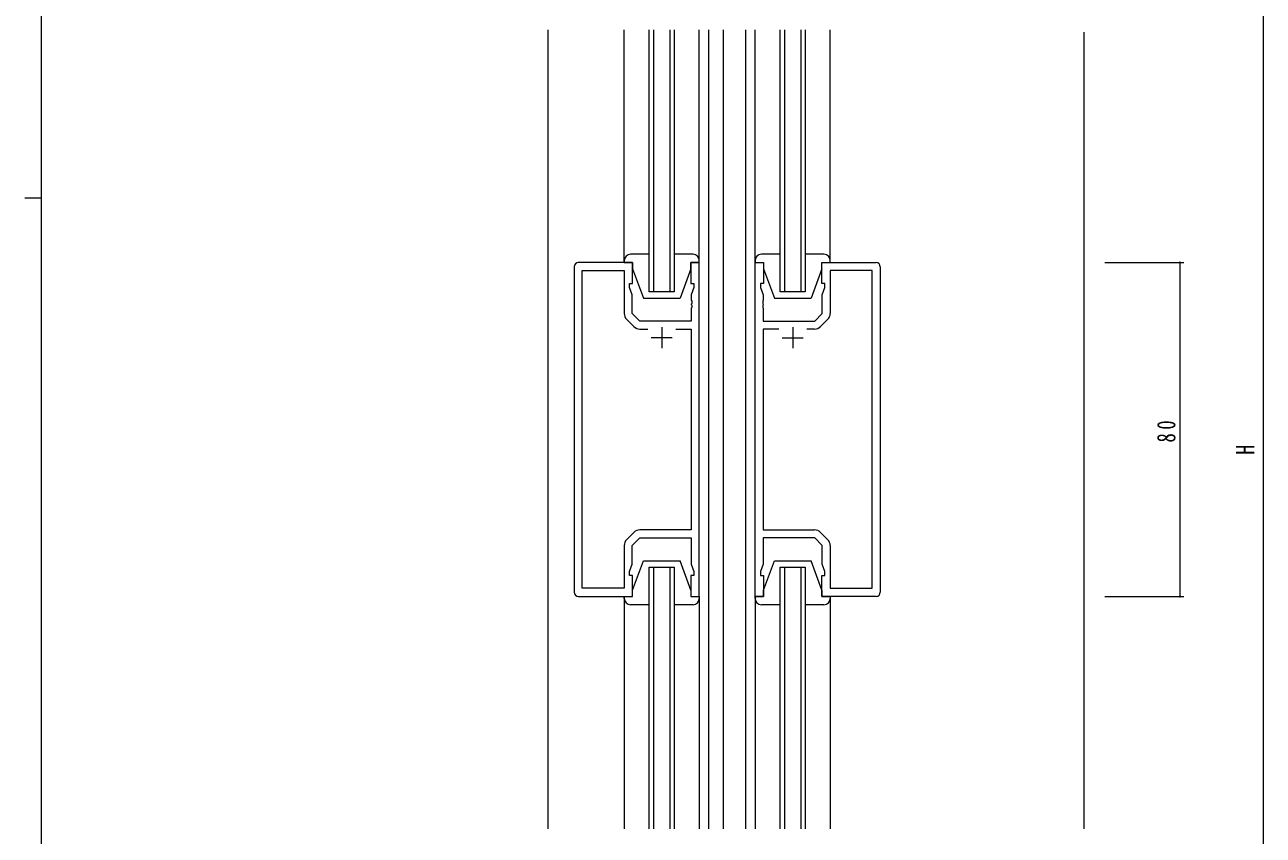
# Model space of a CAD drawing. Units: millimetres, scale not verified. Extents: x -567 to 567, y -403 to 403.
# Drawn here: x -566.7 to -269.8, y -128.7 to 65.5 of the extents above; entities that cross this region are included whole.
import ezdxf
from ezdxf.enums import TextEntityAlignment as Align

# ---------------------------------------------------------------- set-up
doc = ezdxf.new("R2010")
doc.units = ezdxf.units.MM
doc.header["$LTSCALE"] = 2
for name, color, linetype, lineweight in [('0-1_YKK_ZWAK', 7, 'Continuous', 18), ('0-3_YKK_11', 7, 'Continuous', 18), ('0-4_YKK_12', 2, 'Continuous', 18), ('0-5_YKK_13', 4, 'Continuous', 18), ('0-6_YKK_D', 6, 'Continuous', 18)]:
    doc.layers.add(name, color=color, linetype=linetype, lineweight=lineweight)
doc.styles.add('ＭＳ ゴシック', font='')
doc.styles.get('ＭＳ ゴシック').set_extended_font_data('MS Gothic')

msp = doc.modelspace()

# ---------------------------------------------------------------- linework, layer by layer
at = {"layer": '0-1_YKK_ZWAK'}
for p, q in [((-562.726, -350.982), (-562.726, 399.018)), ((-566.726, 24.018), (-562.726, 24.018))]:
    msp.add_line(p, q, dxfattribs=at)
at = {"layer": '0-3_YKK_11'}
for p, q in [((-435.026, 7.518), (-435.026, -70.482)), ((-421.026, 8.518), (-434.026, 8.518)), ((-433.096, 6.588), (-423.026, 6.588)), ((-433.096, -69.552), (-433.096, 6.588)), ((-423.026, 6.588), (-423.026, -3.654)), ((-421.026, 3.518), (-421.026, 8.518)), ((-405.026, 8.518), (-407.026, 8.518)), ((-407.026, 8.518), (-407.026, 3.518)), ((-405.026, -71.482), (-405.026, 8.518)), ((-391.626, 8.518), (-389.626, 8.518)), ((-391.626, -71.482), (-391.626, 8.518)), ((-389.626, 8.518), (-389.626, 3.518)), ((-375.626, 8.518), (-362.626, 8.518)), ((-375.626, 3.518), (-375.626, 8.518)), ((-363.556, 6.588), (-373.626, 6.588)), ((-373.626, 6.588), (-373.626, -3.654)), ((-363.556, -69.552), (-363.556, 6.588)), ((-361.626, 7.518), (-361.626, -70.482)), ((-421.096, 0.787), (-421.726, 2.518)), ((-421.096, -3.683), (-421.096, 0.787)), ((-406.326, 2.518), (-406.956, 0.787)), ((-390.326, 2.518), (-389.696, 0.787)), ((-375.556, 0.787), (-374.926, 2.518)), ((-375.556, -3.683), (-375.556, 0.787)), ((-406.956, -2.441), (-406.956, -5.482)), ((-422.44, -5.068), (-420.682, -6.827)), ((-419.297, -5.482), (-421.096, -3.683)), ((-406.956, -5.482), (-419.297, -5.482)), ((-389.696, -5.482), (-377.355, -5.482)), ((-377.355, -5.482), (-375.556, -3.683)), ((-374.212, -5.068), (-375.97, -6.827)), ((-419.268, -7.412), (-417.376, -7.412)), ((-414.026, -6.982), (-414.026, -11.982)), ((-410.676, -7.412), (-406.956, -7.412)), ((-410.676, -7.412), (-406.956, -7.412)), ((-406.956, -7.412), (-406.956, -55.552)), ((-385.976, -7.412), (-389.696, -7.412)), ((-385.976, -7.412), (-389.696, -7.412)), ((-389.696, -7.412), (-389.696, -55.552)), ((-382.626, -6.982), (-382.626, -11.982)), ((-377.384, -7.412), (-379.276, -7.412)), ((-411.526, -9.482), (-416.526, -9.482)), ((-385.126, -9.482), (-380.126, -9.482)), ((-420.682, -56.138), (-422.44, -57.897)), ((-406.956, -55.552), (-419.268, -55.552)), ((-389.696, -55.552), (-377.384, -55.552)), ((-375.97, -56.138), (-374.212, -57.897)), ((-423.026, -59.311), (-423.026, -69.552)), ((-421.096, -59.282), (-419.297, -57.482)), ((-421.096, -63.751), (-421.096, -59.282)), ((-419.297, -57.482), (-406.956, -57.482)), ((-406.956, -57.482), (-406.956, -63.751)), ((-377.355, -57.482), (-389.696, -57.482)), ((-389.696, -57.482), (-389.696, -63.751)), ((-375.556, -59.282), (-377.355, -57.482)), ((-375.556, -63.751), (-375.556, -59.282)), ((-373.626, -59.311), (-373.626, -69.552)), ((-421.726, -65.482), (-421.096, -63.751)), ((-406.956, -63.751), (-406.326, -65.482)), ((-389.696, -63.751), (-390.326, -65.482)), ((-374.926, -65.482), (-375.556, -63.751)), ((-421.726, -66.482), (-421.726, -65.482)), ((-421.026, -66.482), (-421.726, -66.482)), ((-421.026, -71.482), (-421.026, -66.482)), ((-406.326, -66.482), (-407.026, -66.482)), ((-407.026, -66.482), (-407.026, -71.482)), ((-406.326, -65.482), (-406.326, -66.482)), ((-390.326, -65.482), (-390.326, -66.482)), ((-390.326, -66.482), (-389.626, -66.482)), ((-389.626, -66.482), (-389.626, -71.482)), ((-375.626, -66.482), (-374.926, -66.482)), ((-375.626, -71.482), (-375.626, -66.482)), ((-374.926, -66.482), (-374.926, -65.482)), ((-423.026, -69.552), (-433.096, -69.552)), ((-373.626, -69.552), (-363.556, -69.552)), ((-434.026, -71.482), (-421.026, -71.482)), ((-407.026, -71.482), (-405.026, -71.482)), ((-389.626, -71.482), (-391.626, -71.482)), ((-362.626, -71.482), (-375.626, -71.482))]:
    msp.add_line(p, q, dxfattribs=at)
for points in [[(-421.726, 2.518), (-421.726, 3.518), (-421.026, 3.518)], [(-407.026, 3.518), (-406.326, 3.518), (-406.326, 2.518)], [(-389.626, 3.518), (-390.326, 3.518), (-390.326, 2.518)], [(-374.926, 2.518), (-374.926, 3.518), (-375.626, 3.518)], [(-406.956, 0.787), (-406.956, -0.524), (-406.836, -0.707), (-406.836, -1.257), (-406.956, -1.441), (-406.956, -1.524), (-406.836, -1.707), (-406.836, -2.257), (-406.956, -2.441)], [(-389.696, 0.787), (-389.696, -0.524), (-389.816, -0.707), (-389.816, -1.257), (-389.696, -1.441), (-389.696, -1.524), (-389.816, -1.707), (-389.816, -2.257), (-389.696, -2.441), (-389.696, -5.482)]]:
    msp.add_lwpolyline(points, dxfattribs=at)
for centre, radius, start, end in [((-434.026, 7.518), 1, 90.00001, 179.99999), ((-362.626, 7.518), 1, 0.00001, 89.99999), ((-421.026, -3.654), 2, 180, 224.99999), ((-375.626, -3.654), 2, 315.00001, 0), ((-419.268, -5.412), 2, 225.00001, 270), ((-377.384, -5.412), 2, 270, 314.99999), ((-419.268, -57.552), 2, 90, 134.99999), ((-377.384, -57.552), 2, 45.00001, 90), ((-421.026, -59.311), 2, 135.00001, 180), ((-375.626, -59.311), 2, 360, 44.99999), ((-434.026, -70.482), 1, 180.00001, 269.99999), ((-362.626, -70.482), 1, 270.00001, 359.99999)]:
    msp.add_arc(centre, radius, start, end, dxfattribs=at)
at = {"layer": '0-4_YKK_12'}
for p, q in [((-441.226, -127.232), (-441.226, 64.268)), ((-417.026, 1.518), (-417.026, 64.268)), ((-416.026, 64.268), (-416.026, 1.518)), ((-412.026, 1.518), (-412.026, 64.268)), ((-411.026, 64.268), (-411.026, 1.518)), ((-402.826, 64.268), (-402.826, -127.232)), ((-399.326, 64.268), (-399.326, -127.232)), ((-393.826, -127.232), (-393.826, 64.268)), ((-385.626, 1.518), (-385.626, 64.268)), ((-384.626, 64.268), (-384.626, 1.518)), ((-380.626, 1.518), (-380.626, 64.268)), ((-379.626, 64.268), (-379.626, 1.518)), ((-312.826, 63.768), (-312.826, -127.232)), ((-441.226, -81.482), (-441.226, 18.518)), ((-402.826, 18.518), (-402.826, -81.482)), ((-402.826, 16.518), (-402.826, -73.482)), ((-399.326, 16.518), (-399.326, -73.482)), ((-402.826, 13.518), (-402.826, -76.482)), ((-399.326, 13.518), (-399.326, -76.482)), ((-411.026, 1.518), (-417.026, 1.518)), ((-379.626, 1.518), (-385.626, 1.518)), ((-417.026, -64.482), (-411.026, -64.482)), ((-417.026, -127.232), (-417.026, -64.482)), ((-416.026, -64.482), (-416.026, -127.232)), ((-412.026, -127.232), (-412.026, -64.482)), ((-411.026, -64.482), (-411.026, -127.232)), ((-385.626, -64.482), (-379.626, -64.482)), ((-385.626, -127.232), (-385.626, -64.482)), ((-384.626, -64.482), (-384.626, -127.232)), ((-380.626, -127.232), (-380.626, -64.482)), ((-379.626, -64.482), (-379.626, -127.232))]:
    msp.add_line(p, q, dxfattribs=at)
at = {"layer": '0-5_YKK_13'}
for p, q in [((-423.026, 8.518), (-423.026, 64.268)), ((-405.026, 8.518), (-405.026, 64.268)), ((-391.626, 8.518), (-391.626, 64.268)), ((-373.626, 8.518), (-373.626, 64.268)), ((-417.026, 10.518), (-421.526, 10.518)), ((-406.526, 10.518), (-411.026, 10.518)), ((-405.026, 8.518), (-405.026, 9.018)), ((-385.626, 10.518), (-390.126, 10.518)), ((-375.126, 10.518), (-379.626, 10.518)), ((-421.026, 7.018), (-418.426, 0.018)), ((-407.026, 7.018), (-409.626, 0.018)), ((-407.026, 7.018), (-407.026, 8.518)), ((-407.026, 8.518), (-405.026, 8.518)), ((-389.626, 7.018), (-387.026, 0.018)), ((-375.626, 7.018), (-378.226, 0.018)), ((-375.626, 7.018), (-375.626, 8.518)), ((-418.426, 0.018), (-409.626, 0.018)), ((-387.026, 0.018), (-378.226, 0.018)), ((-421.026, -69.982), (-418.426, -62.982)), ((-418.426, -62.982), (-409.626, -62.982)), ((-407.026, -69.982), (-409.626, -62.982)), ((-389.626, -69.982), (-387.026, -62.982)), ((-387.026, -62.982), (-378.226, -62.982)), ((-375.626, -69.982), (-378.226, -62.982)), ((-421.026, -71.482), (-421.026, -69.982)), ((-407.026, -69.982), (-407.026, -71.482)), ((-389.626, -71.482), (-389.626, -69.982)), ((-375.626, -69.982), (-375.626, -71.482)), ((-423.026, -71.982), (-423.026, -71.482)), ((-423.026, -71.482), (-421.026, -71.482)), ((-423.026, -71.482), (-423.026, -127.232)), ((-417.026, -73.482), (-421.526, -73.482)), ((-406.526, -73.482), (-411.026, -73.482)), ((-407.026, -71.482), (-405.026, -71.482)), ((-405.026, -71.482), (-405.026, -71.982)), ((-405.026, -71.482), (-405.026, -127.232)), ((-391.626, -71.982), (-391.626, -71.482)), ((-391.626, -71.482), (-389.626, -71.482)), ((-391.626, -71.482), (-391.626, -127.232)), ((-385.626, -73.482), (-390.126, -73.482)), ((-375.126, -73.482), (-379.626, -73.482)), ((-375.626, -71.482), (-373.626, -71.482)), ((-373.626, -71.482), (-373.626, -71.982)), ((-373.626, -71.482), (-373.626, -127.232))]:
    msp.add_line(p, q, dxfattribs=at)
for points in [[(-423.026, 9.018), (-423.026, 8.518), (-421.026, 8.518), (-421.026, 7.018)], [(-391.626, 9.018), (-391.626, 8.518), (-389.626, 8.518), (-389.626, 7.018)], [(-375.626, 8.518), (-373.626, 8.518), (-373.626, 9.018)]]:
    msp.add_lwpolyline(points, dxfattribs=at)
for centre, start, end in [((-421.526, 9.018), 90, 180), ((-406.526, 9.018), 0, 90), ((-390.126, 9.018), 90, 180), ((-375.126, 9.018), 0, 90), ((-421.526, -71.982), 180, 270), ((-406.526, -71.982), 270, 0), ((-390.126, -71.982), 180, 270), ((-375.126, -71.982), 270, 0)]:
    msp.add_arc(centre, 1.5, start, end, dxfattribs=at)
at = {"layer": '0-6_YKK_D'}
for p, q in [((-269.826, 157.018), (-269.826, -228.982)), ((-307.826, 8.518), (-288.826, 8.518)), ((-289.826, 8.518), (-289.826, -71.482)), ((-307.826, -71.482), (-288.826, -71.482))]:
    msp.add_line(p, q, dxfattribs=at)
for centre, start, end in [((-289.826, 8.518), 90, 270), ((-289.826, 8.518), 270, 90), ((-289.826, -71.482), 90, 270), ((-289.826, -71.482), 270, 90)]:
    msp.add_arc(centre, 0.106, start, end, dxfattribs=at)

# ---------------------------------------------------------------- texts
at = {"layer": '0-6_YKK_D', "color": 7, "style": 'ＭＳ ゴシック', "width": 0.8}
msp.add_text('H', height=4.399, rotation=90, dxfattribs=at).set_placement((-270.626, -37.53), align=Align.BOTTOM_LEFT)
at = {"layer": '0-6_YKK_D', "color": 7, "insert": (-290.826, -34.613), "char_height": 4.399, "attachment_point": 7, "rotation": 90, "style": 'ＭＳ ゴシック'}
msp.add_mtext('\\T1.37;\\W0.75;80', dxfattribs=at)

doc.saveas('drawing.dxf')
